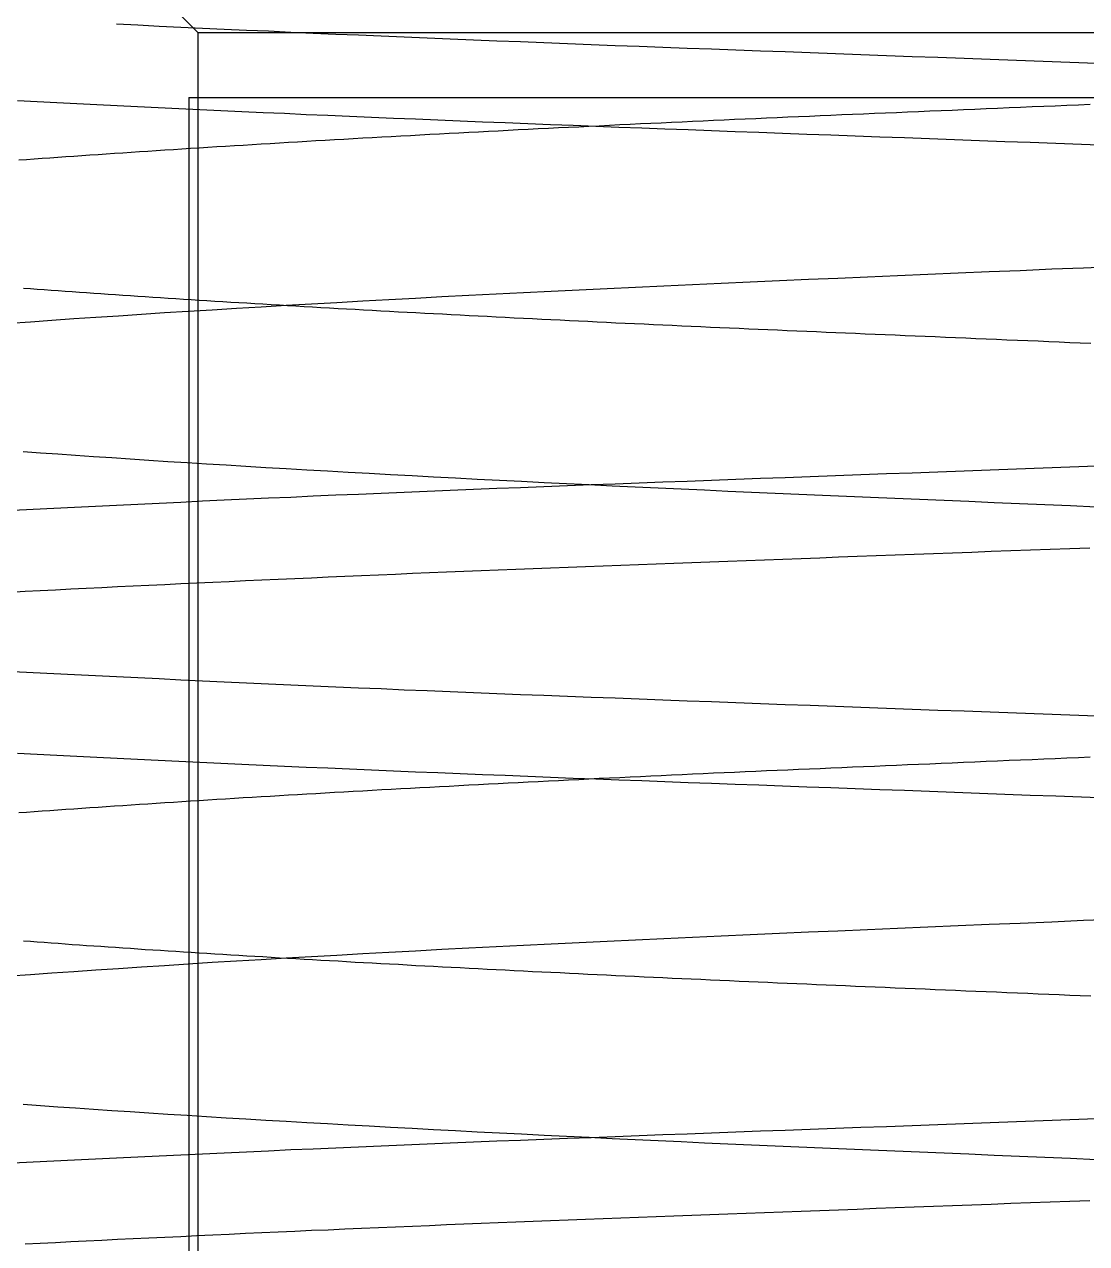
# Model space of a CAD drawing. Header units: millimetres. Extents: x 0 to 36.4, y -3.4 to 62.
# Drawn here: x 30.463 to 31.611, y 58.56 to 59.878 of the extents above; entities that cross this region are included whole.
import ezdxf

# ---------------------------------------------------------------- set-up
doc = ezdxf.new("R2010")
doc.units = ezdxf.units.MM

msp = doc.modelspace()

# ---------------------------------------------------------------- linework, layer by layer
at = {"color": 7, "linetype": 'Continuous'}
for p, q in [((30.6506, 59.8692), (30.5006, 60.0192)), ((30.5624, 59.8787), (30.5853, 59.8776)), ((30.5853, 59.8776), (30.6085, 59.8765)), ((30.6085, 59.8765), (30.6318, 59.8754)), ((30.6318, 59.8754), (30.6553, 59.8743)), ((32.7406, 59.8692), (30.6506, 59.8692)), ((30.6506, 54.7692), (30.6506, 59.8692)), ((30.6553, 59.8743), (30.6789, 59.8732)), ((30.6789, 59.8732), (30.7027, 59.8721)), ((30.7027, 59.8721), (30.7266, 59.8711)), ((30.7266, 59.8711), (30.7507, 59.87)), ((30.7507, 59.87), (30.775, 59.8689)), ((30.775, 59.8689), (30.7993, 59.8678)), ((30.7993, 59.8678), (30.8239, 59.8668)), ((30.8239, 59.8668), (30.8485, 59.8657)), ((30.8485, 59.8657), (30.8733, 59.8647)), ((30.8733, 59.8647), (30.8982, 59.8637)), ((30.8982, 59.8637), (30.9232, 59.8626)), ((30.9232, 59.8626), (30.9484, 59.8616)), ((30.9484, 59.8616), (30.9736, 59.8606)), ((30.9736, 59.8606), (30.999, 59.8596)), ((30.999, 59.8596), (31.0244, 59.8586)), ((31.0244, 59.8586), (31.05, 59.8576)), ((31.05, 59.8576), (31.0756, 59.8566)), ((31.0756, 59.8566), (31.1014, 59.8556)), ((31.1014, 59.8556), (31.1272, 59.8547)), ((31.1272, 59.8547), (31.1531, 59.8537)), ((31.1531, 59.8537), (31.1791, 59.8527)), ((31.1791, 59.8527), (31.2054, 59.8518)), ((31.2054, 59.8518), (31.2318, 59.8508)), ((31.2318, 59.8508), (31.2585, 59.8498)), ((31.2585, 59.8498), (31.2853, 59.8488)), ((31.2853, 59.8488), (31.3124, 59.8478)), ((31.3124, 59.8478), (31.3396, 59.8468)), ((31.3396, 59.8468), (31.367, 59.8458)), ((31.367, 59.8458), (31.3947, 59.8447)), ((31.3947, 59.8447), (31.4224, 59.8437)), ((31.4224, 59.8437), (31.4504, 59.8427)), ((31.4504, 59.8427), (31.4786, 59.8416)), ((31.4786, 59.8416), (31.5069, 59.8406)), ((31.5069, 59.8406), (31.5354, 59.8395)), ((31.5354, 59.8395), (31.5641, 59.8385)), ((31.5641, 59.8385), (31.5929, 59.8374)), ((31.5929, 59.8374), (31.6219, 59.8363)), ((30.4552, 59.7959), (30.4764, 59.7948)), ((30.6406, 59.7992), (32.7406, 59.7992)), ((30.6406, 59.7992), (30.6406, 52.4992)), ((30.4764, 59.7948), (30.4978, 59.7937)), ((30.4978, 59.7937), (30.5194, 59.7927)), ((30.5194, 59.7927), (30.5412, 59.7916)), ((30.5412, 59.7916), (30.5631, 59.7905)), ((30.5631, 59.7905), (30.5852, 59.7894)), ((30.5852, 59.7894), (30.6074, 59.7884)), ((30.6074, 59.7884), (30.6298, 59.7873)), ((30.6298, 59.7873), (30.6524, 59.7862)), ((30.6524, 59.7862), (30.6751, 59.7852)), ((30.6751, 59.7852), (30.698, 59.7842)), ((30.698, 59.7842), (30.721, 59.7831)), ((30.721, 59.7831), (30.7441, 59.7821)), ((31.3936, 59.7823), (31.3818, 59.7818)), ((31.4056, 59.7828), (31.3936, 59.7823)), ((31.4175, 59.7833), (31.4056, 59.7828)), ((31.4295, 59.7838), (31.4175, 59.7833)), ((31.4416, 59.7843), (31.4295, 59.7838)), ((31.4537, 59.7848), (31.4416, 59.7843)), ((31.4659, 59.7853), (31.4537, 59.7848)), ((31.4781, 59.7858), (31.4659, 59.7853)), ((31.4903, 59.7864), (31.4781, 59.7858)), ((31.5026, 59.7869), (31.4903, 59.7864)), ((31.5149, 59.7874), (31.5026, 59.7869)), ((31.5273, 59.7879), (31.5149, 59.7874)), ((31.5397, 59.7884), (31.5273, 59.7879)), ((31.5522, 59.789), (31.5397, 59.7884)), ((31.5647, 59.7895), (31.5522, 59.789)), ((31.5772, 59.79), (31.5647, 59.7895)), ((31.5898, 59.7905), (31.5772, 59.79)), ((31.6024, 59.7911), (31.5898, 59.7905)), ((31.6151, 59.7916), (31.6024, 59.7911)), ((30.7441, 59.7821), (30.7674, 59.781)), ((30.7674, 59.781), (30.7908, 59.78)), ((30.7908, 59.78), (30.8144, 59.779)), ((30.8144, 59.779), (30.838, 59.778)), ((30.838, 59.778), (30.8618, 59.777)), ((30.8618, 59.777), (30.8857, 59.776)), ((30.8857, 59.776), (30.9098, 59.775)), ((30.9098, 59.775), (30.9339, 59.774)), ((30.9339, 59.774), (30.9581, 59.773)), ((30.9581, 59.773), (30.9824, 59.7721)), ((30.9824, 59.7721), (31.0069, 59.7711)), ((31.0069, 59.7711), (31.0314, 59.7701)), ((31.0314, 59.7701), (31.056, 59.7692)), ((31.056, 59.7692), (31.0807, 59.7682)), ((31.1064, 59.7695), (31.0953, 59.769)), ((31.1175, 59.77), (31.1064, 59.7695)), ((31.1287, 59.7706), (31.1175, 59.77)), ((31.1399, 59.7711), (31.1287, 59.7706)), ((31.1512, 59.7716), (31.1399, 59.7711)), ((31.1624, 59.7721), (31.1512, 59.7716)), ((31.1737, 59.7727), (31.1624, 59.7721)), ((31.185, 59.7732), (31.1737, 59.7727)), ((31.1964, 59.7737), (31.185, 59.7732)), ((31.2078, 59.7742), (31.1964, 59.7737)), ((31.2192, 59.7748), (31.2078, 59.7742)), ((31.2306, 59.7753), (31.2192, 59.7748)), ((31.2421, 59.7758), (31.2306, 59.7753)), ((31.2536, 59.7763), (31.2421, 59.7758)), ((31.2651, 59.7768), (31.2536, 59.7763)), ((31.2766, 59.7773), (31.2651, 59.7768)), ((31.2882, 59.7778), (31.2766, 59.7773)), ((31.2998, 59.7783), (31.2882, 59.7778)), ((31.3114, 59.7788), (31.2998, 59.7783)), ((31.3231, 59.7793), (31.3114, 59.7788)), ((31.3347, 59.7798), (31.3231, 59.7793)), ((31.3464, 59.7803), (31.3347, 59.7798)), ((31.3581, 59.7808), (31.3464, 59.7803)), ((31.3699, 59.7813), (31.3581, 59.7808)), ((31.3818, 59.7818), (31.3699, 59.7813)), ((30.849, 59.7562), (30.8387, 59.7556)), ((30.8593, 59.7568), (30.849, 59.7562)), ((30.8696, 59.7574), (30.8593, 59.7568)), ((30.88, 59.7579), (30.8696, 59.7574)), ((30.8904, 59.7585), (30.88, 59.7579)), ((30.9009, 59.7591), (30.8904, 59.7585)), ((30.9114, 59.7596), (30.9009, 59.7591)), ((30.9219, 59.7602), (30.9114, 59.7596)), ((30.9325, 59.7607), (30.9219, 59.7602)), ((30.9431, 59.7613), (30.9325, 59.7607)), ((30.9537, 59.7619), (30.9431, 59.7613)), ((30.9644, 59.7624), (30.9537, 59.7619)), ((30.9751, 59.763), (30.9644, 59.7624)), ((30.9859, 59.7635), (30.9751, 59.763)), ((30.9967, 59.7641), (30.9859, 59.7635)), ((31.0075, 59.7646), (30.9967, 59.7641)), ((31.0183, 59.7652), (31.0075, 59.7646)), ((31.0292, 59.7657), (31.0183, 59.7652)), ((31.0402, 59.7663), (31.0292, 59.7657)), ((31.0511, 59.7668), (31.0402, 59.7663)), ((31.0621, 59.7673), (31.0511, 59.7668)), ((31.0731, 59.7679), (31.0621, 59.7673)), ((31.0842, 59.7684), (31.0731, 59.7679)), ((31.0807, 59.7682), (31.1055, 59.7673)), ((31.0953, 59.769), (31.0842, 59.7684)), ((31.1055, 59.7673), (31.1303, 59.7663)), ((31.1303, 59.7663), (31.1553, 59.7654)), ((31.1553, 59.7654), (31.1803, 59.7645)), ((31.1803, 59.7645), (31.2056, 59.7636)), ((31.2056, 59.7636), (31.231, 59.7626)), ((31.231, 59.7626), (31.2567, 59.7617)), ((31.2567, 59.7617), (31.2825, 59.7607)), ((31.2825, 59.7607), (31.3085, 59.7597)), ((31.3085, 59.7597), (31.3346, 59.7588)), ((31.3346, 59.7588), (31.361, 59.7578)), ((31.361, 59.7578), (31.3875, 59.7568)), ((31.3875, 59.7568), (31.4142, 59.7558)), ((30.6238, 59.7428), (30.6145, 59.7422)), ((30.6331, 59.7434), (30.6238, 59.7428)), ((30.6424, 59.744), (30.6331, 59.7434)), ((30.6518, 59.7446), (30.6424, 59.744)), ((30.6612, 59.7452), (30.6518, 59.7446)), ((30.6707, 59.7458), (30.6612, 59.7452)), ((30.6802, 59.7463), (30.6707, 59.7458)), ((30.6898, 59.7469), (30.6802, 59.7463)), ((30.6994, 59.7475), (30.6898, 59.7469)), ((30.7091, 59.7481), (30.6994, 59.7475)), ((30.7188, 59.7487), (30.7091, 59.7481)), ((30.7286, 59.7493), (30.7188, 59.7487)), ((30.7384, 59.7499), (30.7286, 59.7493)), ((30.7482, 59.7504), (30.7384, 59.7499)), ((30.7581, 59.751), (30.7482, 59.7504)), ((30.768, 59.7516), (30.7581, 59.751)), ((30.778, 59.7522), (30.768, 59.7516)), ((30.788, 59.7528), (30.778, 59.7522)), ((30.7981, 59.7533), (30.788, 59.7528)), ((30.8082, 59.7539), (30.7981, 59.7533)), ((30.8183, 59.7545), (30.8082, 59.7539)), ((30.8285, 59.7551), (30.8183, 59.7545)), ((30.8387, 59.7556), (30.8285, 59.7551)), ((31.4142, 59.7558), (31.4411, 59.7548)), ((31.4411, 59.7548), (31.4681, 59.7538)), ((31.4681, 59.7538), (31.4953, 59.7528)), ((31.4953, 59.7528), (31.5227, 59.7518)), ((31.5227, 59.7518), (31.5502, 59.7508)), ((31.5502, 59.7508), (31.5778, 59.7498)), ((31.5778, 59.7498), (31.6057, 59.7487)), ((31.6057, 59.7487), (31.6336, 59.7477)), ((30.4651, 59.732), (30.4568, 59.7314)), ((30.4735, 59.7326), (30.4651, 59.732)), ((30.4819, 59.7332), (30.4735, 59.7326)), ((30.4904, 59.7338), (30.4819, 59.7332)), ((30.4989, 59.7344), (30.4904, 59.7338)), ((30.5075, 59.735), (30.4989, 59.7344)), ((30.5161, 59.7356), (30.5075, 59.735)), ((30.5248, 59.7362), (30.5161, 59.7356)), ((30.5336, 59.7368), (30.5248, 59.7362)), ((30.5424, 59.7374), (30.5336, 59.7368)), ((30.5512, 59.738), (30.5424, 59.7374)), ((30.5601, 59.7386), (30.5512, 59.738)), ((30.5691, 59.7392), (30.5601, 59.7386)), ((30.5781, 59.7398), (30.5691, 59.7392)), ((30.5871, 59.7404), (30.5781, 59.7398)), ((30.5962, 59.741), (30.5871, 59.7404)), ((30.6053, 59.7416), (30.5962, 59.741)), ((30.6145, 59.7422), (30.6053, 59.7416)), ((31.5394, 59.612), (31.5058, 59.6106)), ((31.5735, 59.6135), (31.5394, 59.612)), ((31.6078, 59.6149), (31.5735, 59.6135)), ((31.6424, 59.6164), (31.6078, 59.6149)), ((31.2162, 59.5983), (31.185, 59.5968)), ((31.2475, 59.5996), (31.2162, 59.5983)), ((31.279, 59.601), (31.2475, 59.5996)), ((31.3106, 59.6024), (31.279, 59.601)), ((31.3423, 59.6037), (31.3106, 59.6024)), ((31.3743, 59.6051), (31.3423, 59.6037)), ((31.4067, 59.6064), (31.3743, 59.6051)), ((31.4394, 59.6078), (31.4067, 59.6064)), ((31.4724, 59.6092), (31.4394, 59.6078)), ((31.5058, 59.6106), (31.4724, 59.6092)), ((30.4619, 59.5932), (30.4692, 59.5926)), ((30.4692, 59.5926), (30.4767, 59.5921)), ((30.4767, 59.5921), (30.4841, 59.5915)), ((30.4841, 59.5915), (30.4916, 59.591)), ((30.4916, 59.591), (30.4992, 59.5905)), ((30.4992, 59.5905), (30.5068, 59.5899)), ((30.5068, 59.5899), (30.5145, 59.5894)), ((30.5145, 59.5894), (30.5222, 59.5888)), ((30.5222, 59.5888), (30.5299, 59.5883)), ((30.5299, 59.5883), (30.5377, 59.5878)), ((30.5377, 59.5878), (30.5455, 59.5872)), ((30.5455, 59.5872), (30.5534, 59.5867)), ((30.5534, 59.5867), (30.5614, 59.5861)), ((30.5614, 59.5861), (30.5693, 59.5856)), ((30.5693, 59.5856), (30.5774, 59.5851)), ((30.5774, 59.5851), (30.5854, 59.5845)), ((30.9433, 59.5851), (30.9142, 59.5836)), ((30.9727, 59.5866), (30.9433, 59.5851)), ((31.0024, 59.5881), (30.9727, 59.5866)), ((31.0323, 59.5896), (31.0024, 59.5881)), ((31.0624, 59.5911), (31.0323, 59.5896)), ((31.0927, 59.5925), (31.0624, 59.5911)), ((31.1233, 59.594), (31.0927, 59.5925)), ((31.1541, 59.5954), (31.1233, 59.594)), ((31.185, 59.5968), (31.1541, 59.5954)), ((30.5854, 59.5845), (30.5935, 59.584)), ((30.5935, 59.584), (30.6017, 59.5834)), ((30.6017, 59.5834), (30.6099, 59.5829)), ((30.6099, 59.5829), (30.6182, 59.5824)), ((30.6182, 59.5824), (30.6265, 59.5818)), ((30.6265, 59.5818), (30.6348, 59.5813)), ((30.6348, 59.5813), (30.6432, 59.5808)), ((30.6432, 59.5808), (30.6516, 59.5802)), ((30.6516, 59.5802), (30.6601, 59.5797)), ((30.6601, 59.5797), (30.6686, 59.5792)), ((30.6686, 59.5792), (30.6772, 59.5786)), ((30.6772, 59.5786), (30.6858, 59.5781)), ((30.6858, 59.5781), (30.6945, 59.5776)), ((30.7187, 59.5727), (30.692, 59.5711)), ((30.6945, 59.5776), (30.7032, 59.5771)), ((30.7032, 59.5771), (30.7119, 59.5765)), ((30.7119, 59.5765), (30.7207, 59.576)), ((30.7456, 59.5743), (30.7187, 59.5727)), ((30.7207, 59.576), (30.7295, 59.5755)), ((30.7295, 59.5755), (30.7384, 59.575)), ((30.7384, 59.575), (30.7473, 59.5744)), ((30.773, 59.5759), (30.7456, 59.5743)), ((30.7473, 59.5744), (30.7563, 59.5739)), ((30.7563, 59.5739), (30.7653, 59.5734)), ((30.7653, 59.5734), (30.7743, 59.5729)), ((30.8006, 59.5774), (30.773, 59.5759)), ((30.7743, 59.5729), (30.7834, 59.5723)), ((30.7834, 59.5723), (30.7926, 59.5718)), ((30.7926, 59.5718), (30.8018, 59.5713)), ((30.8286, 59.579), (30.8006, 59.5774)), ((30.8568, 59.5805), (30.8286, 59.579)), ((30.8854, 59.5821), (30.8568, 59.5805)), ((30.9142, 59.5836), (30.8854, 59.5821)), ((30.5161, 59.5598), (30.4926, 59.5581)), ((30.5401, 59.5614), (30.5161, 59.5598)), ((30.5644, 59.563), (30.5401, 59.5614)), ((30.5892, 59.5647), (30.5644, 59.563)), ((30.6143, 59.5663), (30.5892, 59.5647)), ((30.6399, 59.5679), (30.6143, 59.5663)), ((30.6658, 59.5695), (30.6399, 59.5679)), ((30.692, 59.5711), (30.6658, 59.5695)), ((30.8018, 59.5713), (30.811, 59.5708)), ((30.811, 59.5708), (30.8202, 59.5703)), ((30.8202, 59.5703), (30.8295, 59.5698)), ((30.8295, 59.5698), (30.8389, 59.5692)), ((30.8389, 59.5692), (30.8482, 59.5687)), ((30.8482, 59.5687), (30.8576, 59.5682)), ((30.8576, 59.5682), (30.8671, 59.5677)), ((30.8671, 59.5677), (30.8765, 59.5672)), ((30.8765, 59.5672), (30.886, 59.5667)), ((30.886, 59.5667), (30.8955, 59.5662)), ((30.8955, 59.5662), (30.9051, 59.5657)), ((30.9051, 59.5657), (30.9147, 59.5652)), ((30.9147, 59.5652), (30.9243, 59.5647)), ((30.9243, 59.5647), (30.934, 59.5642)), ((30.934, 59.5642), (30.9436, 59.5637)), ((30.9436, 59.5637), (30.9533, 59.5632)), ((30.9533, 59.5632), (30.9631, 59.5627)), ((30.9631, 59.5627), (30.9728, 59.5622)), ((30.9728, 59.5622), (30.9826, 59.5617)), ((30.9826, 59.5617), (30.9924, 59.5612)), ((30.9924, 59.5612), (31.0023, 59.5607)), ((31.0023, 59.5607), (31.0122, 59.5602)), ((31.0122, 59.5602), (31.0221, 59.5597)), ((31.0221, 59.5597), (31.032, 59.5592)), ((31.032, 59.5592), (31.0419, 59.5587)), ((31.0419, 59.5587), (31.0519, 59.5582)), ((31.0519, 59.5582), (31.0619, 59.5578)), ((30.4695, 59.5565), (30.4468, 59.5548)), ((30.4926, 59.5581), (30.4695, 59.5565)), ((31.0619, 59.5578), (31.0719, 59.5573)), ((31.0719, 59.5573), (31.082, 59.5568)), ((31.082, 59.5568), (31.0921, 59.5563)), ((31.0921, 59.5563), (31.1022, 59.5558)), ((31.1022, 59.5558), (31.1123, 59.5553)), ((31.1123, 59.5553), (31.1224, 59.5549)), ((31.1224, 59.5549), (31.1326, 59.5544)), ((31.1326, 59.5544), (31.1428, 59.5539)), ((31.1428, 59.5539), (31.153, 59.5534)), ((31.153, 59.5534), (31.1632, 59.553)), ((31.1632, 59.553), (31.1735, 59.5525)), ((31.1735, 59.5525), (31.1837, 59.552)), ((31.1837, 59.552), (31.194, 59.5516)), ((31.194, 59.5516), (31.2044, 59.5511)), ((31.2044, 59.5511), (31.2147, 59.5506)), ((31.2147, 59.5506), (31.225, 59.5502)), ((31.225, 59.5502), (31.2354, 59.5497)), ((31.2354, 59.5497), (31.2458, 59.5492)), ((31.2458, 59.5492), (31.2562, 59.5488)), ((31.2562, 59.5488), (31.2666, 59.5483)), ((31.2666, 59.5483), (31.2771, 59.5479)), ((31.2771, 59.5479), (31.2875, 59.5474)), ((31.2875, 59.5474), (31.298, 59.547)), ((31.298, 59.547), (31.3085, 59.5465)), ((31.3085, 59.5465), (31.319, 59.5461)), ((31.319, 59.5461), (31.3295, 59.5456)), ((31.3295, 59.5456), (31.34, 59.5452)), ((31.34, 59.5452), (31.3506, 59.5447)), ((31.3506, 59.5447), (31.3612, 59.5443)), ((31.3612, 59.5443), (31.3718, 59.5438)), ((31.3718, 59.5438), (31.3825, 59.5434)), ((31.3825, 59.5434), (31.3932, 59.5429)), ((31.3932, 59.5429), (31.404, 59.5425)), ((31.404, 59.5425), (31.4148, 59.542)), ((31.4148, 59.542), (31.4256, 59.5416)), ((31.4256, 59.5416), (31.4365, 59.5411)), ((31.4365, 59.5411), (31.4474, 59.5407)), ((31.4474, 59.5407), (31.4584, 59.5402)), ((31.4584, 59.5402), (31.4694, 59.5397)), ((31.4694, 59.5397), (31.4804, 59.5393)), ((31.4804, 59.5393), (31.4915, 59.5388)), ((31.4915, 59.5388), (31.5026, 59.5383)), ((31.5026, 59.5383), (31.5138, 59.5379)), ((31.5138, 59.5379), (31.525, 59.5374)), ((31.525, 59.5374), (31.5362, 59.5369)), ((31.5362, 59.5369), (31.5475, 59.5364)), ((31.5475, 59.5364), (31.5588, 59.536)), ((31.5588, 59.536), (31.5701, 59.5355)), ((31.5701, 59.5355), (31.5815, 59.535)), ((31.5815, 59.535), (31.5929, 59.5345)), ((31.5929, 59.5345), (31.6043, 59.534)), ((31.6043, 59.534), (31.6158, 59.5336)), ((30.4615, 59.4165), (30.4801, 59.4152)), ((30.4801, 59.4152), (30.499, 59.4139)), ((30.499, 59.4139), (30.5181, 59.4125)), ((30.5181, 59.4125), (30.5375, 59.4112)), ((30.5375, 59.4112), (30.5572, 59.4099)), ((30.5572, 59.4099), (30.5772, 59.4085)), ((30.5772, 59.4085), (30.5974, 59.4072)), ((30.5974, 59.4072), (30.6179, 59.4059)), ((30.6179, 59.4059), (30.6386, 59.4046)), ((30.6386, 59.4046), (30.6596, 59.4033)), ((30.6596, 59.4033), (30.6808, 59.402)), ((30.6808, 59.402), (30.7022, 59.4007)), ((30.7022, 59.4007), (30.7239, 59.3994)), ((31.6219, 59.4007), (31.5929, 59.3996)), ((30.7239, 59.3994), (30.7458, 59.3981)), ((30.7458, 59.3981), (30.768, 59.3968)), ((30.768, 59.3968), (30.7903, 59.3956)), ((30.7903, 59.3956), (30.8129, 59.3943)), ((30.8129, 59.3943), (30.8356, 59.393)), ((30.8356, 59.393), (30.8586, 59.3918)), ((30.8586, 59.3918), (30.8818, 59.3905)), ((30.8818, 59.3905), (30.9051, 59.3893)), ((30.9051, 59.3893), (30.9287, 59.3881)), ((30.9287, 59.3881), (30.9524, 59.3868)), ((31.2585, 59.3872), (31.2318, 59.3862)), ((31.2853, 59.3882), (31.2585, 59.3872)), ((31.3124, 59.3892), (31.2853, 59.3882)), ((31.3396, 59.3902), (31.3124, 59.3892)), ((31.367, 59.3912), (31.3396, 59.3902)), ((31.3947, 59.3923), (31.367, 59.3912)), ((31.4224, 59.3933), (31.3947, 59.3923)), ((31.4504, 59.3943), (31.4224, 59.3933)), ((31.4786, 59.3954), (31.4504, 59.3943)), ((31.5069, 59.3964), (31.4786, 59.3954)), ((31.5354, 59.3975), (31.5069, 59.3964)), ((31.5641, 59.3985), (31.5354, 59.3975)), ((31.5929, 59.3996), (31.5641, 59.3985)), ((30.9232, 59.3744), (30.8982, 59.3733)), ((30.9484, 59.3754), (30.9232, 59.3744)), ((30.9736, 59.3764), (30.9484, 59.3754)), ((30.9524, 59.3868), (30.9763, 59.3856)), ((30.999, 59.3774), (30.9736, 59.3764)), ((30.9763, 59.3856), (31.0003, 59.3844)), ((31.0244, 59.3784), (30.999, 59.3774)), ((31.0003, 59.3844), (31.0245, 59.3832)), ((31.05, 59.3794), (31.0244, 59.3784)), ((31.0245, 59.3832), (31.0489, 59.382)), ((31.0489, 59.382), (31.0734, 59.3808)), ((31.0756, 59.3804), (31.05, 59.3794)), ((31.0734, 59.3808), (31.0981, 59.3796)), ((31.1014, 59.3814), (31.0756, 59.3804)), ((31.0981, 59.3796), (31.1229, 59.3784)), ((31.1272, 59.3824), (31.1014, 59.3814)), ((31.1229, 59.3784), (31.1479, 59.3773)), ((31.1531, 59.3833), (31.1272, 59.3824)), ((31.1479, 59.3773), (31.1729, 59.3761)), ((31.1791, 59.3843), (31.1531, 59.3833)), ((31.1729, 59.3761), (31.1981, 59.375)), ((31.2054, 59.3853), (31.1791, 59.3843)), ((31.1981, 59.375), (31.2234, 59.3738)), ((31.2318, 59.3862), (31.2054, 59.3853)), ((31.2234, 59.3738), (31.2489, 59.3727)), ((30.6085, 59.3605), (30.5853, 59.3594)), ((30.6318, 59.3616), (30.6085, 59.3605)), ((30.6553, 59.3627), (30.6318, 59.3616)), ((30.6789, 59.3638), (30.6553, 59.3627)), ((30.7027, 59.3649), (30.6789, 59.3638)), ((30.7266, 59.366), (30.7027, 59.3649)), ((30.7507, 59.367), (30.7266, 59.366)), ((30.775, 59.3681), (30.7507, 59.367)), ((30.7993, 59.3692), (30.775, 59.3681)), ((30.8239, 59.3702), (30.7993, 59.3692)), ((30.8485, 59.3713), (30.8239, 59.3702)), ((30.8733, 59.3723), (30.8485, 59.3713)), ((30.8982, 59.3733), (30.8733, 59.3723)), ((31.2489, 59.3727), (31.2744, 59.3716)), ((31.2744, 59.3716), (31.3, 59.3705)), ((31.3, 59.3705), (31.3257, 59.3694)), ((31.3257, 59.3694), (31.3516, 59.3683)), ((31.3516, 59.3683), (31.3776, 59.3672)), ((31.3776, 59.3672), (31.4038, 59.3661)), ((31.4038, 59.3661), (31.4303, 59.365)), ((31.4303, 59.365), (31.457, 59.3639)), ((31.457, 59.3639), (31.4839, 59.3627)), ((31.4839, 59.3627), (31.511, 59.3616)), ((31.511, 59.3616), (31.5384, 59.3604)), ((30.4724, 59.3538), (30.4504, 59.3526)), ((30.4946, 59.3549), (30.4724, 59.3538)), ((30.517, 59.356), (30.4946, 59.3549)), ((30.5396, 59.3572), (30.517, 59.356)), ((30.5624, 59.3583), (30.5396, 59.3572)), ((30.5853, 59.3594), (30.5624, 59.3583)), ((31.5384, 59.3604), (31.5659, 59.3593)), ((31.5659, 59.3593), (31.5937, 59.3581)), ((31.5937, 59.3581), (31.6216, 59.3569)), ((31.508, 59.3083), (31.487, 59.3075)), ((31.5291, 59.3091), (31.508, 59.3083)), ((31.5503, 59.3098), (31.5291, 59.3091)), ((31.5716, 59.3106), (31.5503, 59.3098)), ((31.5929, 59.3114), (31.5716, 59.3106)), ((31.6144, 59.3122), (31.5929, 59.3114)), ((31.1458, 59.2949), (31.1267, 59.2941)), ((31.165, 59.2956), (31.1458, 59.2949)), ((31.1844, 59.2963), (31.165, 59.2956)), ((31.2038, 59.297), (31.1844, 59.2963)), ((31.2233, 59.2977), (31.2038, 59.297)), ((31.243, 59.2985), (31.2233, 59.2977)), ((31.2628, 59.2992), (31.243, 59.2985)), ((31.2826, 59.2999), (31.2628, 59.2992)), ((31.3026, 59.3007), (31.2826, 59.2999)), ((31.3227, 59.3014), (31.3026, 59.3007)), ((31.3429, 59.3022), (31.3227, 59.3014)), ((31.3632, 59.3029), (31.3429, 59.3022)), ((31.3836, 59.3037), (31.3632, 59.3029)), ((31.4041, 59.3044), (31.3836, 59.3037)), ((31.4247, 59.3052), (31.4041, 59.3044)), ((31.4454, 59.3059), (31.4247, 59.3052)), ((31.4662, 59.3067), (31.4454, 59.3059)), ((31.487, 59.3075), (31.4662, 59.3067)), ((30.8091, 59.2814), (30.791, 59.2806)), ((30.8273, 59.2822), (30.8091, 59.2814)), ((30.8455, 59.2829), (30.8273, 59.2822)), ((30.8638, 59.2837), (30.8455, 59.2829)), ((30.8822, 59.2845), (30.8638, 59.2837)), ((30.9007, 59.2853), (30.8822, 59.2845)), ((30.9192, 59.286), (30.9007, 59.2853)), ((30.9378, 59.2868), (30.9192, 59.286)), ((30.9564, 59.2875), (30.9378, 59.2868)), ((30.9751, 59.2883), (30.9564, 59.2875)), ((30.9939, 59.289), (30.9751, 59.2883)), ((31.0127, 59.2898), (30.9939, 59.289)), ((31.0316, 59.2905), (31.0127, 59.2898)), ((31.0505, 59.2912), (31.0316, 59.2905)), ((31.0695, 59.292), (31.0505, 59.2912)), ((31.0885, 59.2927), (31.0695, 59.292)), ((31.1075, 59.2934), (31.0885, 59.2927)), ((31.1267, 59.2941), (31.1075, 59.2934)), ((30.5296, 59.2685), (30.513, 59.2676)), ((30.5464, 59.2693), (30.5296, 59.2685)), ((30.5633, 59.2701), (30.5464, 59.2693)), ((30.5803, 59.271), (30.5633, 59.2701)), ((30.5973, 59.2718), (30.5803, 59.271)), ((30.6145, 59.2726), (30.5973, 59.2718)), ((30.6318, 59.2734), (30.6145, 59.2726)), ((30.6491, 59.2742), (30.6318, 59.2734)), ((30.6665, 59.275), (30.6491, 59.2742)), ((30.6841, 59.2758), (30.6665, 59.275)), ((30.7017, 59.2766), (30.6841, 59.2758)), ((30.7194, 59.2774), (30.7017, 59.2766)), ((30.7372, 59.2782), (30.7194, 59.2774)), ((30.755, 59.279), (30.7372, 59.2782)), ((30.773, 59.2798), (30.755, 59.279)), ((30.791, 59.2806), (30.773, 59.2798)), ((30.4636, 59.2651), (30.4473, 59.2643)), ((30.4799, 59.266), (30.4636, 59.2651)), ((30.4964, 59.2668), (30.4799, 59.266)), ((30.513, 59.2676), (30.4964, 59.2668)), ((30.4504, 59.1788), (30.4724, 59.1777)), ((30.4724, 59.1777), (30.4946, 59.1765)), ((30.4946, 59.1765), (30.517, 59.1754)), ((30.517, 59.1754), (30.5396, 59.1743)), ((30.5396, 59.1743), (30.5624, 59.1732)), ((30.5624, 59.1732), (30.5853, 59.1721)), ((30.5853, 59.1721), (30.6085, 59.171)), ((30.6085, 59.171), (30.6318, 59.1699)), ((30.6318, 59.1699), (30.6553, 59.1688)), ((30.6553, 59.1688), (30.6789, 59.1677)), ((30.6789, 59.1677), (30.7027, 59.1666)), ((30.7027, 59.1666), (30.7266, 59.1655)), ((30.7266, 59.1655), (30.7507, 59.1644)), ((30.7507, 59.1644), (30.775, 59.1634)), ((30.775, 59.1634), (30.7993, 59.1623)), ((30.7993, 59.1623), (30.8239, 59.1612)), ((30.8239, 59.1612), (30.8485, 59.1602)), ((30.8485, 59.1602), (30.8733, 59.1591)), ((30.8733, 59.1591), (30.8982, 59.1581)), ((30.8982, 59.1581), (30.9232, 59.1571)), ((30.9232, 59.1571), (30.9484, 59.1561)), ((30.9484, 59.1561), (30.9736, 59.155)), ((30.9736, 59.155), (30.999, 59.154)), ((30.999, 59.154), (31.0244, 59.153)), ((31.0244, 59.153), (31.05, 59.152)), ((31.05, 59.152), (31.0756, 59.151)), ((31.0756, 59.151), (31.1014, 59.1501)), ((31.1014, 59.1501), (31.1272, 59.1491)), ((31.1272, 59.1491), (31.1531, 59.1481)), ((31.1531, 59.1481), (31.1791, 59.1472)), ((31.1791, 59.1472), (31.2054, 59.1462)), ((31.2054, 59.1462), (31.2318, 59.1452)), ((31.2318, 59.1452), (31.2585, 59.1442)), ((31.2585, 59.1442), (31.2853, 59.1432)), ((31.2853, 59.1432), (31.3124, 59.1422)), ((31.3124, 59.1422), (31.3396, 59.1412)), ((31.3396, 59.1412), (31.367, 59.1402)), ((31.367, 59.1402), (31.3947, 59.1392)), ((31.3947, 59.1392), (31.4224, 59.1382)), ((31.4224, 59.1382), (31.4504, 59.1371)), ((31.4504, 59.1371), (31.4786, 59.1361)), ((31.4786, 59.1361), (31.5069, 59.135)), ((31.5069, 59.135), (31.5354, 59.134)), ((31.5354, 59.134), (31.5641, 59.1329)), ((31.5641, 59.1329), (31.5929, 59.1318)), ((31.5929, 59.1318), (31.6219, 59.1308)), ((30.4552, 59.0904), (30.4764, 59.0893)), ((30.4764, 59.0893), (30.4978, 59.0882)), ((30.4978, 59.0882), (30.5194, 59.0871)), ((30.5194, 59.0871), (30.5412, 59.086)), ((30.5412, 59.086), (30.5631, 59.0849)), ((30.5631, 59.0849), (30.5852, 59.0839)), ((30.5852, 59.0839), (30.6074, 59.0828)), ((31.5647, 59.0839), (31.5522, 59.0834)), ((31.5772, 59.0845), (31.5647, 59.0839)), ((31.5898, 59.085), (31.5772, 59.0845)), ((31.6024, 59.0855), (31.5898, 59.085)), ((31.6151, 59.086), (31.6024, 59.0855)), ((30.6074, 59.0828), (30.6298, 59.0817)), ((30.6298, 59.0817), (30.6524, 59.0807)), ((30.6524, 59.0807), (30.6751, 59.0796)), ((30.6751, 59.0796), (30.698, 59.0786)), ((30.698, 59.0786), (30.721, 59.0776)), ((30.721, 59.0776), (30.7441, 59.0765)), ((30.7441, 59.0765), (30.7674, 59.0755)), ((30.7674, 59.0755), (30.7908, 59.0745)), ((30.7908, 59.0745), (30.8144, 59.0735)), ((30.8144, 59.0735), (30.838, 59.0724)), ((30.838, 59.0724), (30.8618, 59.0714)), ((30.8618, 59.0714), (30.8857, 59.0704)), ((31.2536, 59.0707), (31.2421, 59.0702)), ((31.2651, 59.0712), (31.2536, 59.0707)), ((31.2766, 59.0717), (31.2651, 59.0712)), ((31.2882, 59.0722), (31.2766, 59.0717)), ((31.2998, 59.0728), (31.2882, 59.0722)), ((31.3114, 59.0733), (31.2998, 59.0728)), ((31.3231, 59.0737), (31.3114, 59.0733)), ((31.3347, 59.0742), (31.3231, 59.0737)), ((31.3464, 59.0747), (31.3347, 59.0742)), ((31.3581, 59.0752), (31.3464, 59.0747)), ((31.3699, 59.0757), (31.3581, 59.0752)), ((31.3818, 59.0762), (31.3699, 59.0757)), ((31.3936, 59.0767), (31.3818, 59.0762)), ((31.4056, 59.0772), (31.3936, 59.0767)), ((31.4175, 59.0777), (31.4056, 59.0772)), ((31.4295, 59.0782), (31.4175, 59.0777)), ((31.4416, 59.0787), (31.4295, 59.0782)), ((31.4537, 59.0793), (31.4416, 59.0787)), ((31.4659, 59.0798), (31.4537, 59.0793)), ((31.4781, 59.0803), (31.4659, 59.0798)), ((31.4903, 59.0808), (31.4781, 59.0803)), ((31.5026, 59.0813), (31.4903, 59.0808)), ((31.5149, 59.0818), (31.5026, 59.0813)), ((31.5273, 59.0824), (31.5149, 59.0818)), ((31.5397, 59.0829), (31.5273, 59.0824)), ((31.5522, 59.0834), (31.5397, 59.0829)), ((30.8857, 59.0704), (30.9098, 59.0694)), ((30.9098, 59.0694), (30.9339, 59.0685)), ((30.9339, 59.0685), (30.9581, 59.0675)), ((30.9581, 59.0675), (30.9824, 59.0665)), ((30.9751, 59.0574), (30.9644, 59.0569)), ((30.9859, 59.058), (30.9751, 59.0574)), ((30.9824, 59.0665), (31.0069, 59.0655)), ((30.9967, 59.0585), (30.9859, 59.058)), ((31.0075, 59.0591), (30.9967, 59.0585)), ((31.0069, 59.0655), (31.0314, 59.0646)), ((31.0183, 59.0596), (31.0075, 59.0591)), ((31.0292, 59.0602), (31.0183, 59.0596)), ((31.0402, 59.0607), (31.0292, 59.0602)), ((31.0314, 59.0646), (31.056, 59.0636)), ((31.0511, 59.0613), (31.0402, 59.0607)), ((31.0621, 59.0618), (31.0511, 59.0613)), ((31.056, 59.0636), (31.0807, 59.0627)), ((31.0731, 59.0623), (31.0621, 59.0618)), ((31.0842, 59.0629), (31.0731, 59.0623)), ((31.0807, 59.0627), (31.1055, 59.0617)), ((31.0953, 59.0634), (31.0842, 59.0629)), ((31.1064, 59.0639), (31.0953, 59.0634)), ((31.1055, 59.0617), (31.1303, 59.0608)), ((31.1175, 59.0645), (31.1064, 59.0639)), ((31.1287, 59.065), (31.1175, 59.0645)), ((31.1399, 59.0655), (31.1287, 59.065)), ((31.1303, 59.0608), (31.1553, 59.0599)), ((31.1512, 59.0661), (31.1399, 59.0655)), ((31.1624, 59.0666), (31.1512, 59.0661)), ((31.1553, 59.0599), (31.1803, 59.0589)), ((31.1737, 59.0671), (31.1624, 59.0666)), ((31.185, 59.0676), (31.1737, 59.0671)), ((31.1803, 59.0589), (31.2056, 59.058)), ((31.1964, 59.0682), (31.185, 59.0676)), ((31.2078, 59.0687), (31.1964, 59.0682)), ((31.2056, 59.058), (31.231, 59.0571)), ((31.2192, 59.0692), (31.2078, 59.0687)), ((31.2306, 59.0697), (31.2192, 59.0692)), ((31.2421, 59.0702), (31.2306, 59.0697)), ((30.7384, 59.0443), (30.7286, 59.0437)), ((30.7482, 59.0449), (30.7384, 59.0443)), ((30.7581, 59.0455), (30.7482, 59.0449)), ((30.768, 59.0461), (30.7581, 59.0455)), ((30.778, 59.0466), (30.768, 59.0461)), ((30.788, 59.0472), (30.778, 59.0466)), ((30.7981, 59.0478), (30.788, 59.0472)), ((30.8082, 59.0484), (30.7981, 59.0478)), ((30.8183, 59.0489), (30.8082, 59.0484)), ((30.8285, 59.0495), (30.8183, 59.0489)), ((30.8387, 59.0501), (30.8285, 59.0495)), ((30.849, 59.0507), (30.8387, 59.0501)), ((30.8593, 59.0512), (30.849, 59.0507)), ((30.8696, 59.0518), (30.8593, 59.0512)), ((30.88, 59.0524), (30.8696, 59.0518)), ((30.8904, 59.0529), (30.88, 59.0524)), ((30.9009, 59.0535), (30.8904, 59.0529)), ((30.9114, 59.0541), (30.9009, 59.0535)), ((30.9219, 59.0546), (30.9114, 59.0541)), ((30.9325, 59.0552), (30.9219, 59.0546)), ((30.9431, 59.0557), (30.9325, 59.0552)), ((30.9537, 59.0563), (30.9431, 59.0557)), ((30.9644, 59.0569), (30.9537, 59.0563)), ((31.231, 59.0571), (31.2567, 59.0561)), ((31.2567, 59.0561), (31.2825, 59.0551)), ((31.2825, 59.0551), (31.3085, 59.0542)), ((31.3085, 59.0542), (31.3346, 59.0532)), ((31.3346, 59.0532), (31.361, 59.0522)), ((31.361, 59.0522), (31.3875, 59.0513)), ((31.3875, 59.0513), (31.4142, 59.0503)), ((31.4142, 59.0503), (31.4411, 59.0493)), ((31.4411, 59.0493), (31.4681, 59.0483)), ((31.4681, 59.0483), (31.4953, 59.0473)), ((31.4953, 59.0473), (31.5227, 59.0463)), ((31.5227, 59.0463), (31.5502, 59.0452)), ((31.5502, 59.0452), (31.5778, 59.0442)), ((31.5778, 59.0442), (31.6057, 59.0432)), ((30.5336, 59.0313), (30.5248, 59.0307)), ((30.5424, 59.0319), (30.5336, 59.0313)), ((30.5512, 59.0325), (30.5424, 59.0319)), ((30.5601, 59.0331), (30.5512, 59.0325)), ((30.5691, 59.0337), (30.5601, 59.0331)), ((30.5781, 59.0343), (30.5691, 59.0337)), ((30.5871, 59.0349), (30.5781, 59.0343)), ((30.5962, 59.0355), (30.5871, 59.0349)), ((30.6053, 59.036), (30.5962, 59.0355)), ((30.6145, 59.0366), (30.6053, 59.036)), ((30.6238, 59.0372), (30.6145, 59.0366)), ((30.6331, 59.0378), (30.6238, 59.0372)), ((30.6424, 59.0384), (30.6331, 59.0378)), ((30.6518, 59.039), (30.6424, 59.0384)), ((30.6612, 59.0396), (30.6518, 59.039)), ((30.6707, 59.0402), (30.6612, 59.0396)), ((30.6802, 59.0408), (30.6707, 59.0402)), ((30.6898, 59.0414), (30.6802, 59.0408)), ((30.6994, 59.042), (30.6898, 59.0414)), ((30.7091, 59.0426), (30.6994, 59.042)), ((30.7188, 59.0431), (30.7091, 59.0426)), ((30.7286, 59.0437), (30.7188, 59.0431)), ((31.6057, 59.0432), (31.6336, 59.0421)), ((30.4651, 59.0264), (30.4568, 59.0258)), ((30.4735, 59.027), (30.4651, 59.0264)), ((30.4819, 59.0276), (30.4735, 59.027)), ((30.4904, 59.0283), (30.4819, 59.0276)), ((30.4989, 59.0289), (30.4904, 59.0283)), ((30.5075, 59.0295), (30.4989, 59.0289)), ((30.5161, 59.0301), (30.5075, 59.0295)), ((30.5248, 59.0307), (30.5161, 59.0301)), ((31.3743, 58.8995), (31.3423, 58.8982)), ((31.4067, 58.9009), (31.3743, 58.8995)), ((31.4394, 58.9023), (31.4067, 58.9009)), ((31.4724, 58.9037), (31.4394, 58.9023)), ((31.5058, 58.9051), (31.4724, 58.9037)), ((31.5394, 58.9065), (31.5058, 58.9051)), ((31.5735, 58.9079), (31.5394, 58.9065)), ((31.6078, 58.9094), (31.5735, 58.9079)), ((31.6424, 58.9108), (31.6078, 58.9094)), ((30.4619, 58.8876), (30.4692, 58.8871)), ((30.4692, 58.8871), (30.4767, 58.8865)), ((30.4767, 58.8865), (30.4841, 58.886)), ((31.0927, 58.887), (31.0624, 58.8855)), ((31.1233, 58.8884), (31.0927, 58.887)), ((31.1541, 58.8899), (31.1233, 58.8884)), ((31.185, 58.8913), (31.1541, 58.8899)), ((31.2162, 58.8927), (31.185, 58.8913)), ((31.2475, 58.8941), (31.2162, 58.8927)), ((31.279, 58.8955), (31.2475, 58.8941)), ((31.3106, 58.8968), (31.279, 58.8955)), ((31.3423, 58.8982), (31.3106, 58.8968)), ((30.4841, 58.886), (30.4916, 58.8854)), ((30.4916, 58.8854), (30.4992, 58.8849)), ((30.4992, 58.8849), (30.5068, 58.8844)), ((30.5068, 58.8844), (30.5145, 58.8838)), ((30.5145, 58.8838), (30.5222, 58.8833)), ((30.5222, 58.8833), (30.5299, 58.8827)), ((30.5299, 58.8827), (30.5377, 58.8822)), ((30.5377, 58.8822), (30.5455, 58.8817)), ((30.5455, 58.8817), (30.5534, 58.8811)), ((30.5534, 58.8811), (30.5614, 58.8806)), ((30.5614, 58.8806), (30.5693, 58.88)), ((30.5693, 58.88), (30.5774, 58.8795)), ((30.5774, 58.8795), (30.5854, 58.879)), ((30.5854, 58.879), (30.5935, 58.8784)), ((30.5935, 58.8784), (30.6017, 58.8779)), ((30.6017, 58.8779), (30.6099, 58.8774)), ((30.6099, 58.8774), (30.6182, 58.8768)), ((30.6182, 58.8768), (30.6265, 58.8763)), ((30.6265, 58.8763), (30.6348, 58.8758)), ((30.6348, 58.8758), (30.6432, 58.8752)), ((30.6432, 58.8752), (30.6516, 58.8747)), ((30.6516, 58.8747), (30.6601, 58.8742)), ((30.6601, 58.8742), (30.6686, 58.8736)), ((30.6686, 58.8736), (30.6772, 58.8731)), ((30.6772, 58.8731), (30.6858, 58.8726)), ((30.8286, 58.8734), (30.8006, 58.8719)), ((30.8568, 58.875), (30.8286, 58.8734)), ((30.8854, 58.8765), (30.8568, 58.875)), ((30.9142, 58.8781), (30.8854, 58.8765)), ((30.9433, 58.8796), (30.9142, 58.8781)), ((30.9727, 58.8811), (30.9433, 58.8796)), ((31.0024, 58.8826), (30.9727, 58.8811)), ((31.0323, 58.8841), (31.0024, 58.8826)), ((31.0624, 58.8855), (31.0323, 58.8841)), ((30.6143, 58.8607), (30.5892, 58.8591)), ((30.6399, 58.8623), (30.6143, 58.8607)), ((30.6658, 58.864), (30.6399, 58.8623)), ((30.692, 58.8656), (30.6658, 58.864)), ((30.6858, 58.8726), (30.6945, 58.872)), ((30.7187, 58.8671), (30.692, 58.8656)), ((30.6945, 58.872), (30.7032, 58.8715)), ((30.7032, 58.8715), (30.7119, 58.871)), ((30.7119, 58.871), (30.7207, 58.8705)), ((30.7456, 58.8687), (30.7187, 58.8671)), ((30.7207, 58.8705), (30.7295, 58.8699)), ((30.7295, 58.8699), (30.7384, 58.8694)), ((30.7384, 58.8694), (30.7473, 58.8689)), ((30.773, 58.8703), (30.7456, 58.8687)), ((30.7473, 58.8689), (30.7563, 58.8684)), ((30.7563, 58.8684), (30.7653, 58.8678)), ((30.7653, 58.8678), (30.7743, 58.8673)), ((30.8006, 58.8719), (30.773, 58.8703)), ((30.7743, 58.8673), (30.7834, 58.8668)), ((30.7834, 58.8668), (30.7926, 58.8663)), ((30.7926, 58.8663), (30.8018, 58.8658)), ((30.8018, 58.8658), (30.811, 58.8652)), ((30.811, 58.8652), (30.8202, 58.8647)), ((30.8202, 58.8647), (30.8295, 58.8642)), ((30.8295, 58.8642), (30.8389, 58.8637)), ((30.8389, 58.8637), (30.8482, 58.8632)), ((30.8482, 58.8632), (30.8576, 58.8627)), ((30.8576, 58.8627), (30.8671, 58.8622)), ((30.8671, 58.8622), (30.8765, 58.8616)), ((30.8765, 58.8616), (30.886, 58.8611)), ((30.886, 58.8611), (30.8955, 58.8606)), ((30.8955, 58.8606), (30.9051, 58.8601)), ((30.9051, 58.8601), (30.9147, 58.8596)), ((30.4695, 58.8509), (30.4468, 58.8493)), ((30.4926, 58.8526), (30.4695, 58.8509)), ((30.5161, 58.8542), (30.4926, 58.8526)), ((30.5401, 58.8559), (30.5161, 58.8542)), ((30.5644, 58.8575), (30.5401, 58.8559)), ((30.5892, 58.8591), (30.5644, 58.8575)), ((30.9147, 58.8596), (30.9243, 58.8591)), ((30.9243, 58.8591), (30.934, 58.8586)), ((30.934, 58.8586), (30.9436, 58.8581)), ((30.9436, 58.8581), (30.9533, 58.8576)), ((30.9533, 58.8576), (30.9631, 58.8571)), ((30.9631, 58.8571), (30.9728, 58.8566)), ((30.9728, 58.8566), (30.9826, 58.8561)), ((30.9826, 58.8561), (30.9924, 58.8556)), ((30.9924, 58.8556), (31.0023, 58.8551)), ((31.0023, 58.8551), (31.0122, 58.8546)), ((31.0122, 58.8546), (31.0221, 58.8541)), ((31.0221, 58.8541), (31.032, 58.8537)), ((31.032, 58.8537), (31.0419, 58.8532)), ((31.0419, 58.8532), (31.0519, 58.8527)), ((31.0519, 58.8527), (31.0619, 58.8522)), ((31.0619, 58.8522), (31.0719, 58.8517)), ((31.0719, 58.8517), (31.082, 58.8512)), ((31.082, 58.8512), (31.0921, 58.8507)), ((31.0921, 58.8507), (31.1022, 58.8503)), ((31.1022, 58.8503), (31.1123, 58.8498)), ((31.1123, 58.8498), (31.1224, 58.8493)), ((31.1224, 58.8493), (31.1326, 58.8488)), ((31.1326, 58.8488), (31.1428, 58.8484)), ((31.1428, 58.8484), (31.153, 58.8479)), ((31.153, 58.8479), (31.1632, 58.8474)), ((31.1632, 58.8474), (31.1735, 58.8469)), ((31.1735, 58.8469), (31.1837, 58.8465)), ((31.1837, 58.8465), (31.194, 58.846)), ((31.194, 58.846), (31.2044, 58.8455)), ((31.2044, 58.8455), (31.2147, 58.8451)), ((31.2147, 58.8451), (31.225, 58.8446)), ((31.225, 58.8446), (31.2354, 58.8441)), ((31.2354, 58.8441), (31.2458, 58.8437)), ((31.2458, 58.8437), (31.2562, 58.8432)), ((31.2562, 58.8432), (31.2666, 58.8428)), ((31.2666, 58.8428), (31.2771, 58.8423)), ((31.2771, 58.8423), (31.2875, 58.8419)), ((31.2875, 58.8419), (31.298, 58.8414)), ((31.298, 58.8414), (31.3085, 58.841)), ((31.3085, 58.841), (31.319, 58.8405)), ((31.319, 58.8405), (31.3295, 58.8401)), ((31.3295, 58.8401), (31.34, 58.8396)), ((31.34, 58.8396), (31.3506, 58.8392)), ((31.3506, 58.8392), (31.3612, 58.8387)), ((31.3612, 58.8387), (31.3718, 58.8383)), ((31.3718, 58.8383), (31.3825, 58.8378)), ((31.3825, 58.8378), (31.3932, 58.8374)), ((31.3932, 58.8374), (31.404, 58.8369)), ((31.404, 58.8369), (31.4148, 58.8365)), ((31.4148, 58.8365), (31.4256, 58.836)), ((31.4256, 58.836), (31.4365, 58.8356)), ((31.4365, 58.8356), (31.4474, 58.8351)), ((31.4474, 58.8351), (31.4584, 58.8346)), ((31.4584, 58.8346), (31.4694, 58.8342)), ((31.4694, 58.8342), (31.4804, 58.8337)), ((31.4804, 58.8337), (31.4915, 58.8332)), ((31.4915, 58.8332), (31.5026, 58.8328)), ((31.5026, 58.8328), (31.5138, 58.8323)), ((31.5138, 58.8323), (31.525, 58.8318)), ((31.525, 58.8318), (31.5362, 58.8314)), ((31.5362, 58.8314), (31.5475, 58.8309)), ((31.5475, 58.8309), (31.5588, 58.8304)), ((31.5588, 58.8304), (31.5701, 58.8299)), ((31.5701, 58.8299), (31.5815, 58.8295)), ((31.5815, 58.8295), (31.5929, 58.829)), ((31.5929, 58.829), (31.6043, 58.8285)), ((31.6043, 58.8285), (31.6158, 58.828)), ((30.4615, 58.711), (30.4801, 58.7096)), ((30.4801, 58.7096), (30.499, 58.7083)), ((30.499, 58.7083), (30.5181, 58.707)), ((30.5181, 58.707), (30.5375, 58.7056)), ((30.5375, 58.7056), (30.5572, 58.7043)), ((30.5572, 58.7043), (30.5772, 58.703)), ((30.5772, 58.703), (30.5974, 58.7017)), ((30.5974, 58.7017), (30.6179, 58.7004)), ((30.6179, 58.7004), (30.6386, 58.699)), ((30.6386, 58.699), (30.6596, 58.6977)), ((30.6596, 58.6977), (30.6808, 58.6964)), ((30.6808, 58.6964), (30.7022, 58.6951)), ((30.7022, 58.6951), (30.7239, 58.6939)), ((30.7239, 58.6939), (30.7458, 58.6926)), ((30.7458, 58.6926), (30.768, 58.6913)), ((30.768, 58.6913), (30.7903, 58.69)), ((30.7903, 58.69), (30.8129, 58.6887)), ((30.8129, 58.6887), (30.8356, 58.6875)), ((31.4504, 58.6888), (31.4224, 58.6877)), ((31.4786, 58.6898), (31.4504, 58.6888)), ((31.5069, 58.6909), (31.4786, 58.6898)), ((31.5354, 58.6919), (31.5069, 58.6909)), ((31.5641, 58.693), (31.5354, 58.6919)), ((31.5929, 58.6941), (31.5641, 58.693)), ((31.6219, 58.6951), (31.5929, 58.6941)), ((30.8356, 58.6875), (30.8586, 58.6862)), ((30.8586, 58.6862), (30.8818, 58.685)), ((30.8818, 58.685), (30.9051, 58.6837)), ((30.9051, 58.6837), (30.9287, 58.6825)), ((30.9287, 58.6825), (30.9524, 58.6813)), ((30.9524, 58.6813), (30.9763, 58.6801)), ((30.9763, 58.6801), (31.0003, 58.6788)), ((31.0003, 58.6788), (31.0245, 58.6776)), ((31.0245, 58.6776), (31.0489, 58.6764)), ((31.0489, 58.6764), (31.0734, 58.6752)), ((31.0734, 58.6752), (31.0981, 58.6741)), ((31.1014, 58.6758), (31.0756, 58.6748)), ((31.1272, 58.6768), (31.1014, 58.6758)), ((31.1531, 58.6778), (31.1272, 58.6768)), ((31.1791, 58.6787), (31.1531, 58.6778)), ((31.2054, 58.6797), (31.1791, 58.6787)), ((31.2318, 58.6807), (31.2054, 58.6797)), ((31.2585, 58.6817), (31.2318, 58.6807)), ((31.2853, 58.6827), (31.2585, 58.6817)), ((31.3124, 58.6837), (31.2853, 58.6827)), ((31.3396, 58.6847), (31.3124, 58.6837)), ((31.367, 58.6857), (31.3396, 58.6847)), ((31.3947, 58.6867), (31.367, 58.6857)), ((31.4224, 58.6877), (31.3947, 58.6867)), ((30.775, 58.6625), (30.7507, 58.6615)), ((30.7993, 58.6636), (30.775, 58.6625)), ((30.8239, 58.6647), (30.7993, 58.6636)), ((30.8485, 58.6657), (30.8239, 58.6647)), ((30.8733, 58.6668), (30.8485, 58.6657)), ((30.8982, 58.6678), (30.8733, 58.6668)), ((30.9232, 58.6688), (30.8982, 58.6678)), ((30.9484, 58.6698), (30.9232, 58.6688)), ((30.9736, 58.6709), (30.9484, 58.6698)), ((30.999, 58.6719), (30.9736, 58.6709)), ((31.0244, 58.6729), (30.999, 58.6719)), ((31.05, 58.6739), (31.0244, 58.6729)), ((31.0756, 58.6748), (31.05, 58.6739)), ((31.0981, 58.6741), (31.1229, 58.6729)), ((31.1229, 58.6729), (31.1479, 58.6717)), ((31.1479, 58.6717), (31.1729, 58.6706)), ((31.1729, 58.6706), (31.1981, 58.6694)), ((31.1981, 58.6694), (31.2234, 58.6683)), ((31.2234, 58.6683), (31.2489, 58.6672)), ((31.2489, 58.6672), (31.2744, 58.666)), ((31.2744, 58.666), (31.3, 58.6649)), ((31.3, 58.6649), (31.3257, 58.6638)), ((31.3257, 58.6638), (31.3516, 58.6627)), ((31.3516, 58.6627), (31.3776, 58.6617)), ((30.4946, 58.6494), (30.4724, 58.6482)), ((30.517, 58.6505), (30.4946, 58.6494)), ((30.5396, 58.6516), (30.517, 58.6505)), ((30.5624, 58.6527), (30.5396, 58.6516)), ((30.5853, 58.6538), (30.5624, 58.6527)), ((30.6085, 58.6549), (30.5853, 58.6538)), ((30.6318, 58.656), (30.6085, 58.6549)), ((30.6553, 58.6571), (30.6318, 58.656)), ((30.6789, 58.6582), (30.6553, 58.6571)), ((30.7027, 58.6593), (30.6789, 58.6582)), ((30.7266, 58.6604), (30.7027, 58.6593)), ((30.7507, 58.6615), (30.7266, 58.6604)), ((31.3776, 58.6617), (31.4038, 58.6605)), ((31.4038, 58.6605), (31.4303, 58.6594)), ((31.4303, 58.6594), (31.457, 58.6583)), ((31.457, 58.6583), (31.4839, 58.6572)), ((31.4839, 58.6572), (31.511, 58.656)), ((31.511, 58.656), (31.5384, 58.6549)), ((31.5384, 58.6549), (31.5659, 58.6537)), ((31.5659, 58.6537), (31.5937, 58.6526)), ((31.5937, 58.6526), (31.6216, 58.6514)), ((30.4724, 58.6482), (30.4504, 58.6471)), ((31.3429, 58.5966), (31.3227, 58.5958)), ((31.3632, 58.5973), (31.3429, 58.5966)), ((31.3836, 58.5981), (31.3632, 58.5973)), ((31.4041, 58.5989), (31.3836, 58.5981)), ((31.4247, 58.5996), (31.4041, 58.5989)), ((31.4454, 58.6004), (31.4247, 58.5996)), ((31.4662, 58.6012), (31.4454, 58.6004)), ((31.487, 58.6019), (31.4662, 58.6012)), ((31.508, 58.6027), (31.487, 58.6019)), ((31.5291, 58.6035), (31.508, 58.6027)), ((31.5503, 58.6043), (31.5291, 58.6035)), ((31.5716, 58.6051), (31.5503, 58.6043)), ((31.5929, 58.6059), (31.5716, 58.6051)), ((31.6144, 58.6067), (31.5929, 58.6059)), ((30.9939, 58.5835), (30.9751, 58.5827)), ((31.0127, 58.5842), (30.9939, 58.5835)), ((31.0316, 58.5849), (31.0127, 58.5842)), ((31.0505, 58.5857), (31.0316, 58.5849)), ((31.0695, 58.5864), (31.0505, 58.5857)), ((31.0885, 58.5871), (31.0695, 58.5864)), ((31.1075, 58.5879), (31.0885, 58.5871)), ((31.1267, 58.5886), (31.1075, 58.5879)), ((31.1458, 58.5893), (31.1267, 58.5886)), ((31.165, 58.59), (31.1458, 58.5893)), ((31.1844, 58.5907), (31.165, 58.59)), ((31.2038, 58.5914), (31.1844, 58.5907)), ((31.2233, 58.5922), (31.2038, 58.5914)), ((31.243, 58.5929), (31.2233, 58.5922)), ((31.2628, 58.5936), (31.243, 58.5929)), ((31.2826, 58.5944), (31.2628, 58.5936)), ((31.3026, 58.5951), (31.2826, 58.5944)), ((31.3227, 58.5958), (31.3026, 58.5951)), ((30.6841, 58.5703), (30.6665, 58.5695)), ((30.7017, 58.5711), (30.6841, 58.5703)), ((30.7194, 58.5719), (30.7017, 58.5711)), ((30.7372, 58.5727), (30.7194, 58.5719)), ((30.755, 58.5735), (30.7372, 58.5727)), ((30.773, 58.5743), (30.755, 58.5735)), ((30.791, 58.575), (30.773, 58.5743)), ((30.8091, 58.5758), (30.791, 58.575)), ((30.8273, 58.5766), (30.8091, 58.5758)), ((30.8455, 58.5774), (30.8273, 58.5766)), ((30.8638, 58.5782), (30.8455, 58.5774)), ((30.8822, 58.5789), (30.8638, 58.5782)), ((30.9007, 58.5797), (30.8822, 58.5789)), ((30.9192, 58.5805), (30.9007, 58.5797)), ((30.9378, 58.5812), (30.9192, 58.5805)), ((30.9564, 58.582), (30.9378, 58.5812)), ((30.9751, 58.5827), (30.9564, 58.582)), ((30.4799, 58.5604), (30.4636, 58.5596)), ((30.4964, 58.5613), (30.4799, 58.5604)), ((30.513, 58.5621), (30.4964, 58.5613)), ((30.5296, 58.5629), (30.513, 58.5621)), ((30.5464, 58.5637), (30.5296, 58.5629)), ((30.5633, 58.5646), (30.5464, 58.5637)), ((30.5803, 58.5654), (30.5633, 58.5646)), ((30.5973, 58.5662), (30.5803, 58.5654)), ((30.6145, 58.567), (30.5973, 58.5662)), ((30.6318, 58.5678), (30.6145, 58.567)), ((30.6491, 58.5687), (30.6318, 58.5678)), ((30.6665, 58.5695), (30.6491, 58.5687))]:
    msp.add_line(p, q, dxfattribs=at)

doc.saveas('drawing.dxf')
